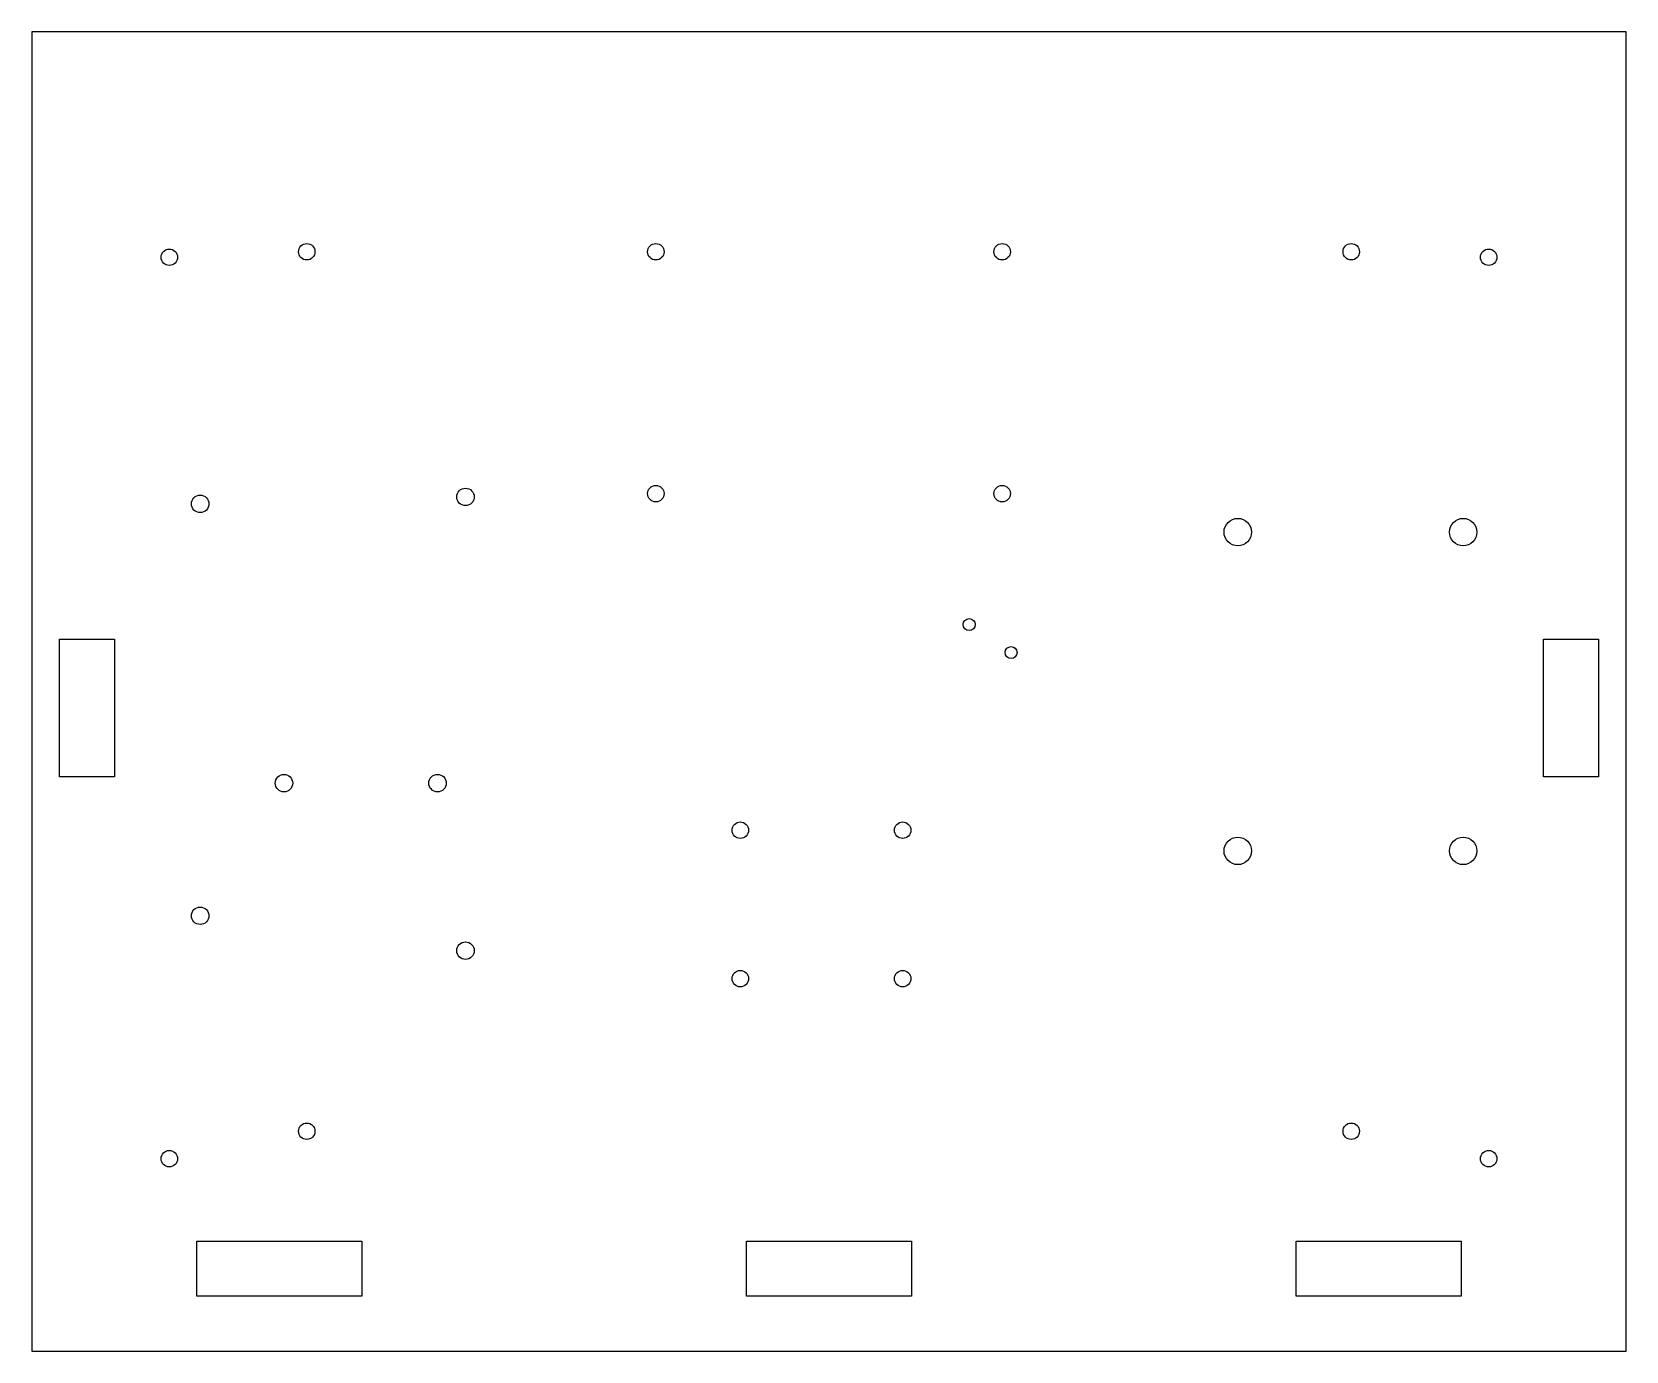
# Model space of a CAD drawing. Header units: millimetres. Extents: x -145 to 145, y -120 to 120.
import ezdxf

# ---------------------------------------------------------------- set-up
doc = ezdxf.new("R2010")
doc.units = ezdxf.units.MM

msp = doc.modelspace()

# ---------------------------------------------------------------- linework, layer by layer
for points in [[(-145, -120), (145, -120), (145, 120), (-145, 120)], [(-140, 9.5), (-130, 9.5), (-130, -15.5), (-140, -15.5)], [(140, 9.5), (140, -15.5), (130, -15.5), (130, 9.5)], [(-85, -110), (-115, -110), (-115, -100), (-85, -100)], [(-15, -110), (-15, -100), (15, -100), (15, -110)], [(115, -110), (85, -110), (85, -100), (115, -100)]]:
    msp.add_lwpolyline(points, close=True)
for centre, radius in [((-95, 80), 1.5), ((-31.5, 80), 1.5), ((31.5, 80), 1.5), ((95, 80), 1.5), ((-120, 79), 1.5), ((120, 79), 1.5), ((-114.39, 34.13), 1.59), ((-66.13, 35.4), 1.59), ((-31.5, 36), 1.5), ((31.5, 36), 1.5), ((74.36, 29), 2.5), ((115.36, 29), 2.5), ((25.5, 12.17), 1.09), ((33.12, 7.09), 1.09), ((-99.15, -16.67), 1.59), ((-71.21, -16.67), 1.59), ((-16.13, -25.23), 1.5), ((13.4, -25.23), 1.5), ((74.36, -29), 2.5), ((115.36, -29), 2.5), ((-114.39, -40.8), 1.59), ((-66.13, -47.15), 1.59), ((-16.13, -52.23), 1.5), ((13.4, -52.23), 1.5), ((-95, -80), 1.5), ((95, -80), 1.5), ((-120, -85), 1.5), ((120, -85), 1.5)]:
    msp.add_circle(centre, radius)

doc.saveas('drawing.dxf')
